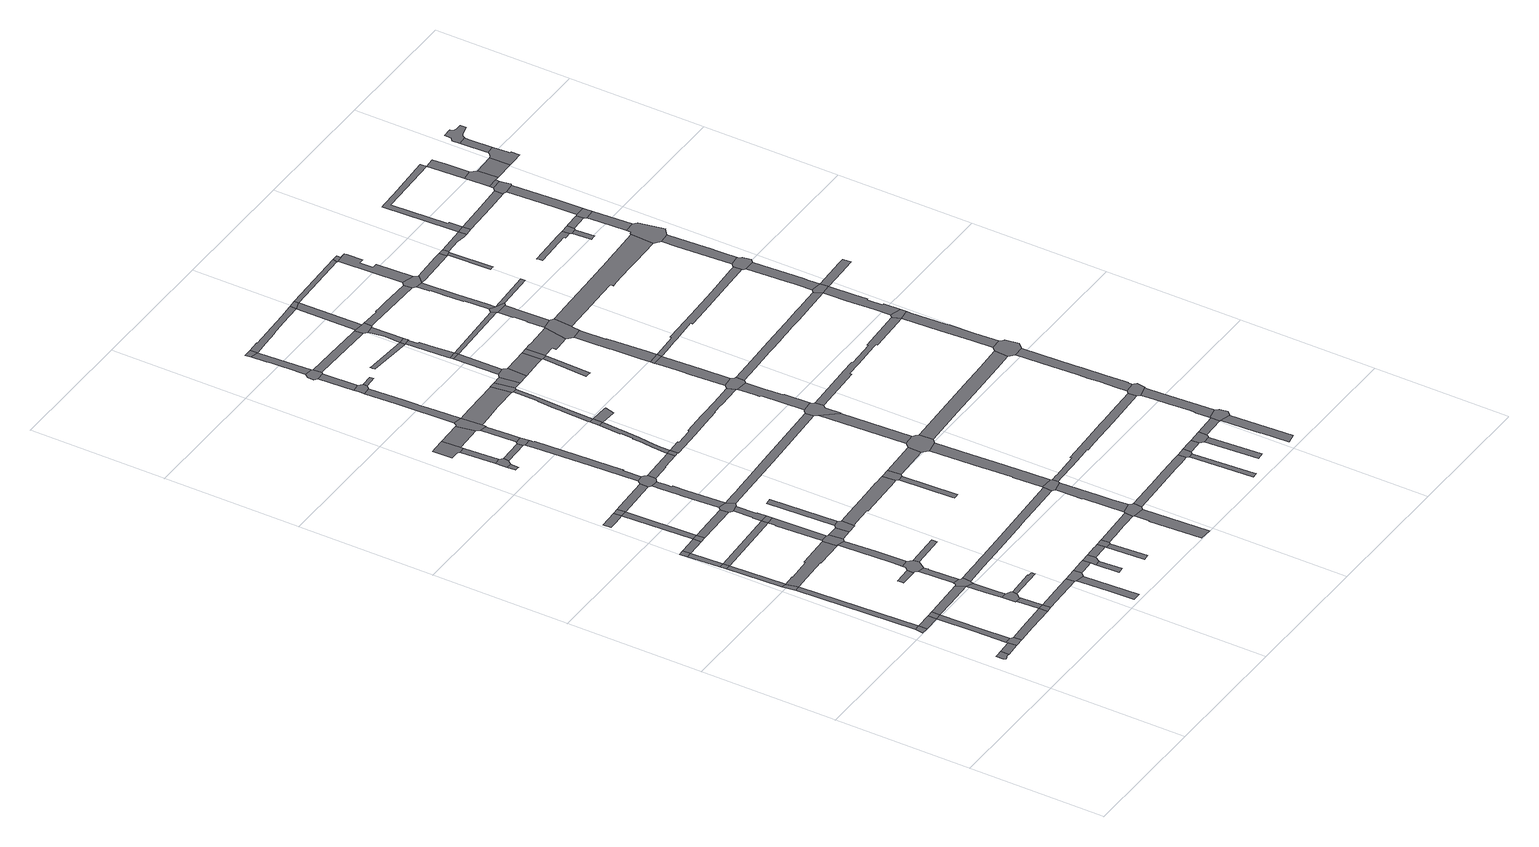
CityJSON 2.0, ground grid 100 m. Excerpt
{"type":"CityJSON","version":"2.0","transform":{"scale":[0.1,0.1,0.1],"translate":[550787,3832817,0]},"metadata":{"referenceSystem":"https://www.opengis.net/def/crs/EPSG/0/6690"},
"CityObjects":{
"road1":{"type":"Road","geometry":[{"type":"MultiSurface","lod":"1","boundaries":[[[0,1,2,3,4,5,6,7,8]]]}]},
"road2":{"type":"Road","attributes":{"RoadStructureAttribute.sectionType":"1"},"geometry":[{"type":"MultiSurface","lod":"1","boundaries":[[[9,10,0,8,11]]]}]},
"road3":{"type":"Road","geometry":[{"type":"MultiSurface","lod":"1","boundaries":[[[12,13,14,15,16]]]}]},
"road4":{"type":"Road","geometry":[{"type":"MultiSurface","lod":"1","boundaries":[[[17,18,9,11,19,20]]]}]},
"road5":{"type":"Road","attributes":{"RoadStructureAttribute.sectionType":"1"},"geometry":[{"type":"MultiSurface","lod":"1","boundaries":[[[21,12,16,22]]]}]},
"road6":{"type":"Road","attributes":{"RoadStructureAttribute.sectionType":"1"},"geometry":[{"type":"MultiSurface","lod":"1","boundaries":[[[23,24,22,25,18,17]]]}]},
"road7":{"type":"Road","attributes":{"RoadStructureAttribute.sectionType":"1"},"geometry":[{"type":"MultiSurface","lod":"1","boundaries":[[[26,27,28,13,12]]]}]},
"road8":{"type":"Road","geometry":[{"type":"MultiSurface","lod":"1","boundaries":[[[29,21,22,24]]]}]},
"road9":{"type":"Road","attributes":{"RoadStructureAttribute.sectionType":"1"},"geometry":[{"type":"MultiSurface","lod":"1","boundaries":[[[30,31,20,19,32,33]]]}]},
"road10":{"type":"Road","geometry":[{"type":"MultiSurface","lod":"1","boundaries":[[[34,28,27,35]]]}]},
"road11":{"type":"Road","attributes":{"RoadStructureAttribute.sectionType":"1"},"geometry":[{"type":"MultiSurface","lod":"1","boundaries":[[[36,37,38,34,35]]]}]},
"road12":{"type":"Road","geometry":[{"type":"MultiSurface","lod":"1","boundaries":[[[39,40,38,37,41]]]}]},
"road13":{"type":"Road","attributes":{"RoadStructureAttribute.sectionType":"1"},"geometry":[{"type":"MultiSurface","lod":"1","boundaries":[[[42,43,29,24,44,45,46]]]}]},
"road14":{"type":"Road","attributes":{"RoadStructureAttribute.sectionType":"1"},"geometry":[{"type":"MultiSurface","lod":"1","boundaries":[[[47,48,40,39]]]}]},
"road15":{"type":"Road","geometry":[{"type":"MultiSurface","lod":"1","boundaries":[[[49,50,48,47]]]}]},
"road16":{"type":"Road","geometry":[{"type":"MultiSurface","lod":"1","boundaries":[[[51,30,33,52]]]}]},
"road17":{"type":"Road","attributes":{"RoadStructureAttribute.sectionType":"1"},"geometry":[{"type":"MultiSurface","lod":"1","boundaries":[[[53,30,51,54]]]}]},
"road18":{"type":"Road","geometry":[{"type":"MultiSurface","lod":"1","boundaries":[[[55,56,57,58,53,54,59,60,61,62,63]]]}]},
"road19":{"type":"Road","attributes":{"RoadStructureAttribute.sectionType":"1"},"geometry":[{"type":"MultiSurface","lod":"1","boundaries":[[[64,65,66,67,68,35,27,69,70,71,72]]]}]},
"road20":{"type":"Road","attributes":{"RoadStructureAttribute.sectionType":"1"},"geometry":[{"type":"MultiSurface","lod":"1","boundaries":[[[73,74,75,49,47,76]]]}]},
"road21":{"type":"Road","attributes":{"RoadStructureAttribute.sectionType":"1"},"geometry":[{"type":"MultiSurface","lod":"1","boundaries":[[[46,77,57,56,78,79]]]}]},
"road22":{"type":"Road","geometry":[{"type":"MultiSurface","lod":"1","boundaries":[[[80,81,82,83,84]]]}]},
"road23":{"type":"Road","geometry":[{"type":"MultiSurface","lod":"1","boundaries":[[[85,86,87,88,89,90,42,46,79,91,92,93,94,95,96,97,98,99,100,101,102]]]}]},
"road24":{"type":"Road","attributes":{"RoadStructureAttribute.sectionType":"1"},"geometry":[{"type":"MultiSurface","lod":"1","boundaries":[[[103,104,85,102,105,106,107]]]}]},
"road25":{"type":"Road","geometry":[{"type":"MultiSurface","lod":"1","boundaries":[[[108,73,76,109]]]}]},
"road26":{"type":"Road","attributes":{"RoadStructureAttribute.sectionType":"1"},"geometry":[{"type":"MultiSurface","lod":"1","boundaries":[[[110,111,51,52,112,113]]]}]},
"road27":{"type":"Road","attributes":{"RoadStructureAttribute.sectionType":"1"},"geometry":[{"type":"MultiSurface","lod":"1","boundaries":[[[114,39,41,115]]]}]},
"road28":{"type":"Road","attributes":{"RoadStructureAttribute.sectionType":"1"},"geometry":[{"type":"MultiSurface","lod":"1","boundaries":[[[116,117,118,119,120]]]}]},
"road29":{"type":"Road","geometry":[{"type":"MultiSurface","lod":"1","boundaries":[[[121,122,123,124,125,80,84,126,103,107,127,128]]]}]},
"road30":{"type":"Road","attributes":{"RoadStructureAttribute.sectionType":"1"},"geometry":[{"type":"MultiSurface","lod":"1","boundaries":[[[129,130,131,132,133,134,135,63,62]]]}]},
"road31":{"type":"Road","attributes":{"RoadStructureAttribute.sectionType":"1"},"geometry":[{"type":"MultiSurface","lod":"1","boundaries":[[[136,120,73,108]]]}]},
"road32":{"type":"Road","attributes":{"RoadStructureAttribute.sectionType":"1"},"geometry":[{"type":"MultiSurface","lod":"1","boundaries":[[[137,138,139,122,121,140,141]]]}]},
"road33":{"type":"Road","attributes":{"RoadStructureAttribute.sectionType":"1"},"geometry":[{"type":"MultiSurface","lod":"1","boundaries":[[[142,143,144,145,146,147,148]]]}]},
"road34":{"type":"Road","geometry":[{"type":"MultiSurface","lod":"1","boundaries":[[[149,116,120,136]]]}]},
"road35":{"type":"Road","attributes":{"RoadStructureAttribute.sectionType":"1"},"geometry":[{"type":"MultiSurface","lod":"1","boundaries":[[[150,151,108,109,152,153]]]}]},
"road36":{"type":"Road","geometry":[{"type":"MultiSurface","lod":"1","boundaries":[[[154,155,156,157,158,64,72,137,141,159,160,161,162]]]}]},
"road37":{"type":"Road","geometry":[{"type":"MultiSurface","lod":"1","boundaries":[[[163,110,113,142,148,164,165,166]]]}]},
"road38":{"type":"Road","attributes":{"RoadStructureAttribute.sectionType":"1"},"geometry":[{"type":"MultiSurface","lod":"1","boundaries":[[[167,168,169,170,171,128,127]]]}]},
"road39":{"type":"Road","attributes":{"RoadStructureAttribute.sectionType":"1"},"geometry":[{"type":"MultiSurface","lod":"1","boundaries":[[[172,173,115,174,175,157,156]]]}]},
"road40":{"type":"Road","attributes":{"RoadStructureAttribute.sectionType":"1"},"geometry":[{"type":"MultiSurface","lod":"1","boundaries":[[[176,162,161,177]]]}]},
"road41":{"type":"Road","geometry":[{"type":"MultiSurface","lod":"1","boundaries":[[[178,114,115,173]]]}]},
"road42":{"type":"Road","attributes":{"RoadStructureAttribute.sectionType":"1"},"geometry":[{"type":"MultiSurface","lod":"1","boundaries":[[[179,180,149,136,181,182,183]]]}]},
"road43":{"type":"Road","attributes":{"RoadStructureAttribute.sectionType":"1"},"geometry":[{"type":"MultiSurface","lod":"1","boundaries":[[[184,185,186,163,166,187,188]]]}]},
"road44":{"type":"Road","attributes":{"RoadStructureAttribute.sectionType":"1"},"geometry":[{"type":"MultiSurface","lod":"1","boundaries":[[[189,190,191,192,193,194,195,114,178]]]}]},
"road45":{"type":"Road","geometry":[{"type":"MultiSurface","lod":"1","boundaries":[[[196,197,198,199,176,177,200,201,202]]]}]},
"road46":{"type":"Road","geometry":[{"type":"MultiSurface","lod":"1","boundaries":[[[203,204,205,206,207]]]}]},
"road47":{"type":"Road","geometry":[{"type":"MultiSurface","lod":"1","boundaries":[[[208,150,153,209,192,191,210,211,212]]]}]},
"road48":{"type":"Road","geometry":[{"type":"MultiSurface","lod":"1","boundaries":[[[213,184,188,207,206,214]]]}]},
"road49":{"type":"Road","attributes":{"RoadStructureAttribute.sectionType":"1"},"geometry":[{"type":"MultiSurface","lod":"1","boundaries":[[[215,216,217,218,198,197]]]}]},
"road50":{"type":"Road","attributes":{"RoadStructureAttribute.sectionType":"1"},"geometry":[{"type":"MultiSurface","lod":"1","boundaries":[[[219,220,221,222,223,224,208,212,225,226,227,228,229]]]}]},
"road51":{"type":"Road","geometry":[{"type":"MultiSurface","lod":"1","boundaries":[[[230,231,232,233,234,235]]]}]},
"road52":{"type":"Road","attributes":{"RoadStructureAttribute.sectionType":"1"},"geometry":[{"type":"MultiSurface","lod":"1","boundaries":[[[236,237,238,230,235,239,240,241]]]}]},
"road53":{"type":"Road","attributes":{"RoadStructureAttribute.sectionType":"1"},"geometry":[{"type":"MultiSurface","lod":"1","boundaries":[[[242,243,244,213,214,245,246]]]}]},
"road54":{"type":"Road","attributes":{"RoadStructureAttribute.sectionType":"1"},"geometry":[{"type":"MultiSurface","lod":"1","boundaries":[[[247,248,237,236]]]}]},
"road55":{"type":"Road","geometry":[{"type":"MultiSurface","lod":"1","boundaries":[[[249,250,251,252,253,179,183,219,229,254,255,256,257]]]}]},
"road56":{"type":"Road","geometry":[{"type":"MultiSurface","lod":"1","boundaries":[[[258,259,260,261,262,263,248,247,264]]]}]},
"road57":{"type":"Road","attributes":{"RoadStructureAttribute.sectionType":"1"},"geometry":[{"type":"MultiSurface","lod":"1","boundaries":[[[265,266,267,268,269,270,271,272,273,274,275,95,94,276,277,278,279,280,281,282,283,284]]]}]},
"road58":{"type":"Road","attributes":{"RoadStructureAttribute.sectionType":"1"},"geometry":[{"type":"MultiSurface","lod":"1","boundaries":[[[285,286,287,288,289]]]}]},
"road59":{"type":"Road","geometry":[{"type":"MultiSurface","lod":"1","boundaries":[[[290,242,246,289,288,291]]]}]},
"road60":{"type":"Road","attributes":{"RoadStructureAttribute.sectionType":"1"},"geometry":[{"type":"MultiSurface","lod":"1","boundaries":[[[292,241,240,293]]]}]},
"road61":{"type":"Road","attributes":{"RoadStructureAttribute.sectionType":"1"},"geometry":[{"type":"MultiSurface","lod":"1","boundaries":[[[294,295,296,297,298,299,300,301,302,303,304,305,253,252]]]}]},
"road62":{"type":"Road","attributes":{"RoadStructureAttribute.sectionType":"1"},"geometry":[{"type":"MultiSurface","lod":"1","boundaries":[[[306,307,308,309,310,202,201,311,312,313,314,315,316,317]]]}]},
"road63":{"type":"Road","attributes":{"RoadStructureAttribute.sectionType":"1"},"geometry":[{"type":"MultiSurface","lod":"1","boundaries":[[[318,258,264,319]]]}]},
"road64":{"type":"Road","attributes":{"RoadStructureAttribute.sectionType":"1"},"geometry":[{"type":"MultiSurface","lod":"1","boundaries":[[[320,257,256,321,322,323,324]]]}]},
"road65":{"type":"Road","geometry":[{"type":"MultiSurface","lod":"1","boundaries":[[[325,326,292,293,302,301]]]}]},
"road66":{"type":"Road","attributes":{"RoadStructureAttribute.sectionType":"1"},"geometry":[{"type":"MultiSurface","lod":"1","boundaries":[[[327,328,326,325,329,330]]]}]},
"road67":{"type":"Road","attributes":{"RoadStructureAttribute.sectionType":"1"},"geometry":[{"type":"MultiSurface","lod":"1","boundaries":[[[331,332,333,334,335,290,291,336,337,338]]]}]},
"road68":{"type":"Road","geometry":[{"type":"MultiSurface","lod":"1","boundaries":[[[339,340,341,342,343,344,318,319,327,330,345,346,347]]]}]},
"road69":{"type":"Road","geometry":[{"type":"MultiSurface","lod":"1","boundaries":[[[348,320,324,349,350]]]}]},
"road70":{"type":"Road","attributes":{"RoadStructureAttribute.sectionType":"1"},"geometry":[{"type":"MultiSurface","lod":"1","boundaries":[[[351,352,353,354,355,356,357]]]}]},
"road71":{"type":"Road","attributes":{"RoadStructureAttribute.sectionType":"1"},"geometry":[{"type":"MultiSurface","lod":"1","boundaries":[[[358,359,360,361,362,363]]]}]},
"road72":{"type":"Road","attributes":{"RoadStructureAttribute.sectionType":"1"},"geometry":[{"type":"MultiSurface","lod":"1","boundaries":[[[364,365,366,367,368,369,370,371,372,339,347]]]}]},
"road73":{"type":"Road","attributes":{"RoadStructureAttribute.sectionType":"1"},"geometry":[{"type":"MultiSurface","lod":"1","boundaries":[[[373,374,375,376,377,378,212,211,379,380]]]}]},
"road74":{"type":"Road","attributes":{"RoadStructureAttribute.sectionType":"1"},"geometry":[{"type":"MultiSurface","lod":"1","boundaries":[[[381,382,383,384,385,386,387,388,389,348,350,390,391,392,393,394,395,396,397]]]}]},
"road75":{"type":"Road","geometry":[{"type":"MultiSurface","lod":"1","boundaries":[[[398,306,317,399,357,356,400,401]]]}]},
"road76":{"type":"Road","geometry":[{"type":"MultiSurface","lod":"1","boundaries":[[[402,403,404,405,331,338,406,358,363,407,408,409]]]}]},
"road77":{"type":"Road","geometry":[{"type":"MultiSurface","lod":"1","boundaries":[[[410,411,412,413,371,370,414,415]]]}]},
"road78":{"type":"Road","attributes":{"RoadStructureAttribute.sectionType":"1"},"geometry":[{"type":"MultiSurface","lod":"1","boundaries":[[[416,417,418,419,347,346,420,421,422,423,424]]]}]},
"road79":{"type":"Road","geometry":[{"type":"MultiSurface","lod":"1","boundaries":[[[425,381,397,426]]]}]},
"road80":{"type":"Road","attributes":{"RoadStructureAttribute.sectionType":"1"},"geometry":[{"type":"MultiSurface","lod":"1","boundaries":[[[427,428,411,410]]]}]},
"road81":{"type":"Road","attributes":{"RoadStructureAttribute.sectionType":"1"},"geometry":[{"type":"MultiSurface","lod":"1","boundaries":[[[429,430,431,432,433,434,435,436,437,438,405,404]]]}]},
"road82":{"type":"Road","geometry":[{"type":"MultiSurface","lod":"1","boundaries":[[[439,440,441,428,427,442,443,444]]]}]},
"road83":{"type":"Road","geometry":[{"type":"MultiSurface","lod":"1","boundaries":[[[445,446,415,414]]]}]},
"road84":{"type":"Road","geometry":[{"type":"MultiSurface","lod":"1","boundaries":[[[447,265,284,448,449,434,433,450,451,452,453,454,455,456,457,458,459,460]]]}]},
"road85":{"type":"Road","geometry":[{"type":"MultiSurface","lod":"1","boundaries":[[[461,462,463,464,465,466,426,397]]]}]},
"road86":{"type":"Road","attributes":{"RoadStructureAttribute.sectionType":"1"},"geometry":[{"type":"MultiSurface","lod":"1","boundaries":[[[467,398,401,468]]]}]},
"road87":{"type":"Road","attributes":{"RoadStructureAttribute.sectionType":"1"},"geometry":[{"type":"MultiSurface","lod":"1","boundaries":[[[469,470,471,472,473,474,475,476,477,478,479,480,481,482,483,484,485,425,426]]]}]},
"road88":{"type":"Road","attributes":{"RoadStructureAttribute.sectionType":"1"},"geometry":[{"type":"MultiSurface","lod":"1","boundaries":[[[486,487,488,489,490,491,439,444,492,493]]]}]},
"road89":{"type":"Road","geometry":[{"type":"MultiSurface","lod":"1","boundaries":[[[494,486,493,495]]]}]},
"road90":{"type":"Road","attributes":{"RoadStructureAttribute.sectionType":"1"},"geometry":[{"type":"MultiSurface","lod":"1","boundaries":[[[496,497,498,499,500,501,502,503,504,447,460]]]}]},
"road91":{"type":"Road","attributes":{"RoadStructureAttribute.sectionType":"1"},"geometry":[{"type":"MultiSurface","lod":"1","boundaries":[[[505,506,507,508,509,510,511,512,513,514,350,349,515,516,517,518,519,520,521,522,523,524]]]}]},
"road92":{"type":"Road","geometry":[{"type":"MultiSurface","lod":"1","boundaries":[[[525,526,527,416,424,528,529,478,477,530,531,532]]]}]},
"road93":{"type":"Road","attributes":{"RoadStructureAttribute.sectionType":"1"},"geometry":[{"type":"MultiSurface","lod":"1","boundaries":[[[533,525,532,534,535]]]}]},
"road94":{"type":"Road","attributes":{"RoadStructureAttribute.sectionType":"1"},"geometry":[{"type":"MultiSurface","lod":"1","boundaries":[[[536,537,538,539,540,541,409,408,542,543,544,545,546]]]}]},
"road95":{"type":"Road","geometry":[{"type":"MultiSurface","lod":"1","boundaries":[[[547,548,549,550,551,552,467,468,553,554,500,499,555,556,557,558]]]}]},
"road96":{"type":"Road","attributes":{"RoadStructureAttribute.sectionType":"1"},"geometry":[{"type":"MultiSurface","lod":"1","boundaries":[[[559,560,443,442,561,562,563,564,565]]]}]},
"road97":{"type":"Road","geometry":[{"type":"MultiSurface","lod":"1","boundaries":[[[566,567,568,569,533,535,570,571,572]]]}]},
"road98":{"type":"Road","attributes":{"RoadStructureAttribute.sectionType":"1"},"geometry":[{"type":"MultiSurface","lod":"1","boundaries":[[[573,574,575,576,577,578]]]}]},
"road99":{"type":"Road","attributes":{"RoadStructureAttribute.sectionType":"1"},"geometry":[{"type":"MultiSurface","lod":"1","boundaries":[[[579,550,549,580]]]}]},
"road100":{"type":"Road","attributes":{"RoadStructureAttribute.sectionType":"1"},"geometry":[{"type":"MultiSurface","lod":"1","boundaries":[[[581,582,583,568,567]]]}]},
"road101":{"type":"Road","attributes":{"RoadStructureAttribute.sectionType":"1"},"geometry":[{"type":"MultiSurface","lod":"1","boundaries":[[[584,585,586,587,588,589,590,495,493,591,592,593,594,595,596]]]}]},
"road102":{"type":"Road","geometry":[{"type":"MultiSurface","lod":"1","boundaries":[[[597,598,583,582]]]}]},
"road103":{"type":"Road","geometry":[{"type":"MultiSurface","lod":"1","boundaries":[[[599,600,601,602,603,604,605,606,607,608,373,380,609,579,580,610,611,612,613,614,615]]]}]},
"road104":{"type":"Road","attributes":{"RoadStructureAttribute.sectionType":"1"},"geometry":[{"type":"MultiSurface","lod":"1","boundaries":[[[616,617,572,571,618,619,620]]]}]},
"road105":{"type":"Road","attributes":{"RoadStructureAttribute.sectionType":"1"},"geometry":[{"type":"MultiSurface","lod":"1","boundaries":[[[621,622,623,624,625,626,627,628,598,597]]]}]},
"road106":{"type":"Road","geometry":[{"type":"MultiSurface","lod":"1","boundaries":[[[629,630,578,577,626,625]]]}]},
"road107":{"type":"Road","attributes":{"RoadStructureAttribute.sectionType":"1"},"geometry":[{"type":"MultiSurface","lod":"1","boundaries":[[[631,632,633,634,635,636,637]]]}]},
"road108":{"type":"Road","attributes":{"RoadStructureAttribute.sectionType":"1"},"geometry":[{"type":"MultiSurface","lod":"1","boundaries":[[[638,639,640,641,642,643]]]}]},
"road109":{"type":"Road","attributes":{"RoadStructureAttribute.sectionType":"1"},"geometry":[{"type":"MultiSurface","lod":"1","boundaries":[[[644,645,646,647,648,604,603,649,650,651,652,653,654,655,656,657]]]}]},
"road110":{"type":"Road","attributes":{"RoadStructureAttribute.sectionType":"1"},"geometry":[{"type":"MultiSurface","lod":"1","boundaries":[[[658,659,660,661,578,630]]]}]},
"road111":{"type":"Road","geometry":[{"type":"MultiSurface","lod":"1","boundaries":[[[565,564,662,663,659,658,664,665,666,667,668]]]}]},
"road112":{"type":"Road","geometry":[{"type":"MultiSurface","lod":"1","boundaries":[[[669,616,620,670,637,636,671]]]}]},
"road113":{"type":"Road","geometry":[{"type":"MultiSurface","lod":"1","boundaries":[[[672,536,546,673,640,639,674]]]}]},
"road114":{"type":"Road","geometry":[{"type":"MultiSurface","lod":"1","boundaries":[[[675,676,677,678,679,505,524,644,657,680,681,682,683]]]}]},
"road115":{"type":"Road","attributes":{"RoadStructureAttribute.sectionType":"1"},"geometry":[{"type":"MultiSurface","lod":"1","boundaries":[[[684,685,686,687,688,689,690,691,692,693,458,457,694,695,696,697,698,699,700,701,702,703]]]}]},
"road116":{"type":"Road","attributes":{"RoadStructureAttribute.sectionType":"1"},"geometry":[{"type":"MultiSurface","lod":"1","boundaries":[[[704,705,596,668,667]]]}]},
"road117":{"type":"Road","attributes":{"RoadStructureAttribute.sectionType":"1"},"geometry":[{"type":"MultiSurface","lod":"1","boundaries":[[[706,707,708,709,710,678,677,711,712,713,714,715]]]}]},
"road118":{"type":"Road","attributes":{"RoadStructureAttribute.sectionType":"1"},"geometry":[{"type":"MultiSurface","lod":"1","boundaries":[[[716,717,672,674,718,719]]]}]},
"road119":{"type":"Road","geometry":[{"type":"MultiSurface","lod":"1","boundaries":[[[720,584,596,705]]]}]},
"road120":{"type":"Road","attributes":{"RoadStructureAttribute.sectionType":"1"},"geometry":[{"type":"MultiSurface","lod":"1","boundaries":[[[721,597,582,722,723]]]}]},
"road121":{"type":"Road","attributes":{"RoadStructureAttribute.sectionType":"1"},"geometry":[{"type":"MultiSurface","lod":"1","boundaries":[[[724,725,726,727,728]]]}]},
"road122":{"type":"Road","attributes":{"RoadStructureAttribute.sectionType":"1"},"geometry":[{"type":"MultiSurface","lod":"1","boundaries":[[[729,730,731,732,733,669,671,734,735,736,737,738,739]]]}]},
"road123":{"type":"Road","geometry":[{"type":"MultiSurface","lod":"1","boundaries":[[[740,741,706,715,742]]]}]},
"road124":{"type":"Road","geometry":[{"type":"MultiSurface","lod":"1","boundaries":[[[743,716,719,744,728,727,745,746]]]}]},
"road125":{"type":"Road","attributes":{"RoadStructureAttribute.sectionType":"1"},"geometry":[{"type":"MultiSurface","lod":"1","boundaries":[[[747,748,749,750,751,752,753,754,755,756,757,758,759,760,741,740]]]}]},
"road126":{"type":"Road","attributes":{"RoadStructureAttribute.sectionType":"1"},"geometry":[{"type":"MultiSurface","lod":"1","boundaries":[[[761,762,763,764,558,557,765,766,767,768]]]}]},
"road127":{"type":"Road","attributes":{"RoadStructureAttribute.sectionType":"1"},"geometry":[{"type":"MultiSurface","lod":"1","boundaries":[[[769,770,771,772,773,665,664,774,775,776,777]]]}]},
"road128":{"type":"Road","geometry":[{"type":"MultiSurface","lod":"1","boundaries":[[[778,779,780,781,729,739,755,754,782,783,784,785]]]}]},
"road129":{"type":"Road","attributes":{"RoadStructureAttribute.sectionType":"1"},"geometry":[{"type":"MultiSurface","lod":"1","boundaries":[[[786,787,743,746,788]]]}]},
"road130":{"type":"Road","attributes":{"RoadStructureAttribute.sectionType":"1"},"geometry":[{"type":"MultiSurface","lod":"1","boundaries":[[[789,790,791,792,793,781,780,794,795]]]}]},
"road131":{"type":"Road","attributes":{"RoadStructureAttribute.sectionType":"1"},"geometry":[{"type":"MultiSurface","lod":"1","boundaries":[[[796,797,798,799,800,801,802]]]}]},
"road132":{"type":"Road","attributes":{"RoadStructureAttribute.sectionType":"1"},"geometry":[{"type":"MultiSurface","lod":"1","boundaries":[[[803,720,705,804]]]}]},
"road133":{"type":"Road","geometry":[{"type":"MultiSurface","lod":"1","boundaries":[[[805,721,723,789,795,806,807]]]}]},
"road134":{"type":"Road","attributes":{"RoadStructureAttribute.sectionType":"1"},"geometry":[{"type":"MultiSurface","lod":"1","boundaries":[[[808,809,810,811,812,813,814,815,816,615,614,817,818,819,820,821,822,823]]]}]},
"road135":{"type":"Road","geometry":[{"type":"MultiSurface","lod":"1","boundaries":[[[824,825,826,827,786,788,828,796,802,829,830,831,832]]]}]},
"road136":{"type":"Road","attributes":{"RoadStructureAttribute.sectionType":"1"},"geometry":[{"type":"MultiSurface","lod":"1","boundaries":[[[833,834,835,836,837,838,839,805,807,840,841,842]]]}]},
"road137":{"type":"Road","attributes":{"RoadStructureAttribute.sectionType":"1"},"geometry":[{"type":"MultiSurface","lod":"1","boundaries":[[[843,844,845,846,847,848,849,850,851,827,826]]]}]},
"road138":{"type":"Road","geometry":[{"type":"MultiSurface","lod":"1","boundaries":[[[852,777,776,833,842,853,854]]]}]},
"road139":{"type":"Road","attributes":{"RoadStructureAttribute.sectionType":"1"},"geometry":[{"type":"MultiSurface","lod":"1","boundaries":[[[855,856,857,858,859,860,861,862,683,682,863,864,865,866,867,868,869,870,871,872,873,874]]]}]},
"road140":{"type":"Road","geometry":[{"type":"MultiSurface","lod":"1","boundaries":[[[875,876,877,878,684,703,879,845,844,880,881]]]}]},
"road141":{"type":"Road","geometry":[{"type":"MultiSurface","lod":"1","boundaries":[[[882,883,807,806]]]}]},
"road142":{"type":"Road","attributes":{"RoadStructureAttribute.sectionType":"1"},"geometry":[{"type":"MultiSurface","lod":"1","boundaries":[[[884,885,886,887,888,889,890,891,892,893,852,854]]]}]},
"road143":{"type":"Road","geometry":[{"type":"MultiSurface","lod":"1","boundaries":[[[894,895,896,897,803,804,898,892,891]]]}]},
"road144":{"type":"Road","attributes":{"RoadStructureAttribute.sectionType":"1"},"geometry":[{"type":"MultiSurface","lod":"1","boundaries":[[[899,900,901,902,903,904,905,906,907,908,909,910,911,877,876]]]}]},
"road145":{"type":"Road","attributes":{"RoadStructureAttribute.sectionType":"1"},"geometry":[{"type":"MultiSurface","lod":"1","boundaries":[[[912,913,914,915,916,917,918,919,740,742,920,921,922,923,924,925,926,927,928,929]]]}]},
"road146":{"type":"Road","attributes":{"RoadStructureAttribute.sectionType":"1"},"geometry":[{"type":"MultiSurface","lod":"1","boundaries":[[[930,931,932,853,842,933,934,935]]]}]},
"road147":{"type":"Road","geometry":[{"type":"MultiSurface","lod":"1","boundaries":[[[936,937,938,939,761,768,940,941,906,905,942,943,944]]]}]},
"road148":{"type":"Road","attributes":{"RoadStructureAttribute.sectionType":"1"},"geometry":[{"type":"MultiSurface","lod":"1","boundaries":[[[945,946,947,948,949]]]}]},
"road149":{"type":"Road","attributes":{"RoadStructureAttribute.sectionType":"1"},"geometry":[{"type":"MultiSurface","lod":"1","boundaries":[[[950,951,952,953,954,955,956,957,958,959,785,784,960,961,962,963,964,965,966,967,968,969,970,971,972,973,974]]]}]},
"road150":{"type":"Road","geometry":[{"type":"MultiSurface","lod":"1","boundaries":[[[975,976,931,930,935,977,949,948,978,979]]]}]},
"road151":{"type":"Road","attributes":{"RoadStructureAttribute.sectionType":"1"},"geometry":[{"type":"MultiSurface","lod":"1","boundaries":[[[980,981,982,983,984,985,823,986,987,988,989,990,991,992,938,937]]]}]},
"road152":{"type":"Road","geometry":[{"type":"MultiSurface","lod":"1","boundaries":[[[993,994,995,808,823,985,996]]]}]},
"road153":{"type":"Road","attributes":{"RoadStructureAttribute.sectionType":"1"},"geometry":[{"type":"MultiSurface","lod":"1","boundaries":[[[997,976,975,979,998,999,1000,1001,1002]]]}]},
"road154":{"type":"Road","attributes":{"RoadStructureAttribute.sectionType":"1"},"geometry":[{"type":"MultiSurface","lod":"1","boundaries":[[[1003,1004,1005,1006,1007,1008,874,1009,1010,1011,993,996]]]}]},
"road155":{"type":"Road","geometry":[{"type":"MultiSurface","lod":"1","boundaries":[[[1012,1013,855,874,1008,1014]]]}]},
"road156":{"type":"Road","attributes":{"RoadStructureAttribute.sectionType":"1"},"geometry":[{"type":"MultiSurface","lod":"1","boundaries":[[[1015,1016,1017,1018,1019,1020,1021,1022,1023,1024]]]}]},
"road157":{"type":"Road","geometry":[{"type":"MultiSurface","lod":"1","boundaries":[[[1025,997,1002,1026]]]}]},
"road158":{"type":"Road","attributes":{"RoadStructureAttribute.sectionType":"1"},"geometry":[{"type":"MultiSurface","lod":"1","boundaries":[[[1027,1028,1029,1030,1031,1032,1033,1034,1035,1036,1012,1014]]]}]},
"road159":{"type":"Road","geometry":[{"type":"MultiSurface","lod":"1","boundaries":[[[1037,1038,1039,1040,1041,912,929,1042,1032,1031,1043,1044,1045]]]}]},
"road160":{"type":"Road","geometry":[{"type":"MultiSurface","lod":"1","boundaries":[[[1046,1047,1048,1049,1050]]]}]},
"road161":{"type":"Road","attributes":{"RoadStructureAttribute.sectionType":"1"},"geometry":[{"type":"MultiSurface","lod":"1","boundaries":[[[1051,1052,1053,1014,1008,1054,1055,1056]]]}]},
"road162":{"type":"Road","geometry":[{"type":"MultiSurface","lod":"1","boundaries":[[[1057,1015,1024,1050,1049,1058]]]}]},
"road163":{"type":"Road","attributes":{"RoadStructureAttribute.sectionType":"1"},"geometry":[{"type":"MultiSurface","lod":"1","boundaries":[[[1059,1060,1061,1062,1063,1064,1065,1066,1040,1039]]]}]},
"road164":{"type":"Road","attributes":{"RoadStructureAttribute.sectionType":"1"},"geometry":[{"type":"MultiSurface","lod":"1","boundaries":[[[1067,1068,1025,1026,1069,1070,1071]]]}]},
"road165":{"type":"Road","attributes":{"RoadStructureAttribute.sectionType":"1"},"geometry":[{"type":"MultiSurface","lod":"1","boundaries":[[[1072,1073,1057,1058,1074]]]}]},
"road166":{"type":"Road","geometry":[{"type":"MultiSurface","lod":"1","boundaries":[[[1075,1076,1077,1078,1079,950,974,1064,1063,1080,1081,1082,1083]]]}]},
"road167":{"type":"Road","attributes":{"RoadStructureAttribute.sectionType":"1"},"geometry":[{"type":"MultiSurface","lod":"1","boundaries":[[[1084,1085,1086,1087,1088,1089,997,1025,1090,1091,1092,1093,1094]]]}]},
"road168":{"type":"Road","attributes":{"RoadStructureAttribute.sectionType":"1"},"geometry":[{"type":"MultiSurface","lod":"1","boundaries":[[[1095,1096,1097,1076,1075]]]}]},
"road169":{"type":"Road","geometry":[{"type":"MultiSurface","lod":"1","boundaries":[[[1098,1099,1072,1074,1096,1095]]]}]},
"road170":{"type":"Road","attributes":{"RoadStructureAttribute.sectionType":"1"},"geometry":[{"type":"MultiSurface","lod":"1","boundaries":[[[1100,1101,1102,1103,1104,1105,1099,1098]]]}]},
"road171":{"type":"Road","geometry":[{"type":"MultiSurface","lod":"1","boundaries":[[[1106,1107,1108,1109,1110,1111,1112,1067,1071,1113,1114,1102,1101]]]}]},
"road172":{"type":"Road","attributes":{"RoadStructureAttribute.sectionType":"1"},"geometry":[{"type":"MultiSurface","lod":"1","boundaries":[[[1115,1116,1111,1110]]]}]},
"road173":{"type":"Road","geometry":[{"type":"MultiSurface","lod":"1","boundaries":[[[1117,1118,1119,1120,1116,1115,1121,1122]]]}]},
"road174":{"type":"Road","attributes":{"RoadStructureAttribute.sectionType":"1"},"geometry":[{"type":"MultiSurface","lod":"1","boundaries":[[[1123,1124,1094,1125,1118,1117]]]}]},
"road175":{"type":"Road","attributes":{"RoadStructureAttribute.sectionType":"1"},"geometry":[{"type":"MultiSurface","lod":"1","boundaries":[[[1126,1122,1121,1127]]]}]},
"road176":{"type":"Road","geometry":[{"type":"MultiSurface","lod":"1","boundaries":[[[1128,1129,1130,1131,1132,1133,1134,1126,1127,1135,1136,1137]]]}]},
"road177":{"type":"Road","attributes":{"RoadStructureAttribute.sectionType":"1"},"geometry":[{"type":"MultiSurface","lod":"1","boundaries":[[[1138,1139,1140,1141,1142,1131,1130]]]}]},
"road178":{"type":"Road","geometry":[{"type":"MultiSurface","lod":"1","boundaries":[[[1143,1144,1145,1146,1147,1148,1149,1140,1139,1150,1151,1152,1153,1154,1155]]]}]}
},
"vertices":[
[174,477,0],[126,475,0],[113,474,0],[116,424,0],[119,416,0],[124,406,0],[160,418,0],[160,421,0],[177,417,0],
[279,483,0],[277,483,0],[283,423,0],
[139,1066,0],[96,1064,0],[87,1004,0],[130,1004,0],[141,1004,0],
[327,499,0],[279,498,0],[350,426,0],[347,486,0],
[262,1071,0],[264,1009,0],
[319,732,0],[312,1011,0],[272,731,0],
[100,1936,0],[100,1939,0],[58,1932,0],
[309,1073,0],
[695,503,0],[473,493,0],[500,434,0],[698,444,0],
[46,2028,0],[82,2023,0],
[82,2027,0],[63,2431,0],[26,2430,0],
[64,2478,0],[24,2476,0],[64,2431,0],
[626,1088,0],[328,1074,0],[315,1011,0],[447,1017,0],[659,1028,0],
[52,2713,0],[12,2711,0],
[49,2772,0],[9,2768,0],
[740,506,0],[743,446,0],
[688,669,0],[734,664,0],
[752,750,0],[719,770,0],[674,767,0],[680,669,0],[726,673,0],[754,705,0],[756,707,0],[757,708,0],[762,743,0],
[595,2056,0],[348,2045,0],[348,2033,0],[170,2023,0],[169,2027,0],[205,1944,0],[395,1953,0],[396,1947,0],[604,1956,0],
[191,2779,0],[178,2778,0],[56,2772,0],[194,2719,0],
[667,889,0],[716,829,0],[707,1002,0],
[608,1435,0],[483,1430,0],[484,1407,0],[484,1385,0],[610,1389,0],
[648,1114,0],[648,1108,0],[645,1100,0],[642,1096,0],[639,1093,0],[635,1091,0],[709,1010,0],[711,1017,0],[715,1025,0],[720,1030,0],[723,1091,0],[716,1090,0],[710,1091,0],[708,1092,0],[706,1093,0],[702,1096,0],[700,1100,0],[700,1102,0],
[638,1367,0],[648,1121,0],[690,1328,0],[690,1329,0],[689,1360,0],
[239,2780,0],[241,2722,0],
[1058,522,0],[969,518,0],[812,450,0],[1061,462,0],
[583,2503,0],[585,2459,0],
[165,3356,0],[24,3349,0],[27,3289,0],[86,3292,0],[168,3296,0],
[691,1488,0],[633,1485,0],[634,1461,0],[632,1459,0],[626,1453,0],[621,1390,0],[725,1418,0],[722,1458,0],
[998,718,0],[999,718,0],[997,732,0],[997,738,0],[997,746,0],[967,745,0],[964,753,0],
[216,3298,0],
[613,1956,0],[615,1902,0],[630,1564,0],[683,1718,0],[669,1941,0],
[1074,452,0],[1079,360,0],[1086,210,0],[1094,37,0],[1155,35,0],[1144,237,0],[1136,444,0],
[213,3358,0],
[546,2793,0],[383,2786,0],[358,2727,0],[553,2734,0],
[672,2060,0],[670,2062,0],[662,2069,0],[606,2068,0],[597,2058,0],[673,1946,0],[677,1951,0],[686,1961,0],[675,2060,0],
[1158,527,0],[1145,453,0],[1148,455,0],[1161,468,0],
[911,1427,0],[970,1430,0],[970,1450,0],[969,1470,0],[909,1467,0],
[653,2274,0],[645,2461,0],[587,2411,0],[587,2399,0],
[764,2064,0],[769,1965,0],
[643,2505,0],
[521,3373,0],[252,3360,0],[393,3306,0],[443,3310,0],[521,3313,0],
[1278,533,0],[1189,529,0],[1179,528,0],[1179,469,0],[1281,474,0],
[640,2572,0],[636,2572,0],[630,2724,0],[582,2714,0],[587,2573,0],[580,2571,0],[583,2506,0],
[843,2067,0],[831,2086,0],[783,2083,0],[773,2073,0],[846,1969,0],[846,1979,0],[846,2068,0],
[1291,268,0],[1313,269,0],[1336,271,0],[1326,438,0],[1283,436,0],
[567,2813,0],[574,2715,0],[635,2724,0],[656,2743,0],[629,2802,0],
[1347,537,0],[1350,478,0],
[808,2579,0],[808,2581,0],[785,2578,0],[761,2575,0],
[543,3296,0],[545,3233,0],[551,3098,0],[552,3091,0],[552,3090,0],[555,3009,0],[614,3090,0],[610,3184,0],[602,3183,0],[600,3234,0],[597,3295,0],
[235,4191,0],[238,4130,0],[256,4130,0],[273,4130,0],[275,4186,0],[275,4190,0],
[281,4277,0],[231,4275,0],[234,4224,0],[286,4203,0],[300,4218,0],[304,4260,0],
[1476,543,0],[1439,541,0],[1438,541,0],[1440,482,0],[1479,484,0],
[264,4533,0],[219,4530,0],
[614,3387,0],[608,3394,0],[598,3403,0],[593,3404,0],[542,3401,0],[610,3306,0],[611,3307,0],[622,3317,0],[624,3378,0],
[257,4692,0],[179,4689,0],[134,4687,0],[142,4543,0],[203,4546,0],[205,4543,0],[262,4555,0],
[1820,1149,0],[1173,1114,0],[1046,1107,0],[1045,1107,0],[998,1105,0],[947,1102,0],[927,1101,0],[883,1099,0],[882,1099,0],[838,1097,0],[791,1094,0],[892,1040,0],[1049,1047,0],[1173,1053,0],[1404,1066,0],[1406,1066,0],[1559,1074,0],[1560,1074,0],[1561,1074,0],[1815,1088,0],
[1496,200,0],[1517,201,0],[1539,203,0],[1521,475,0],[1480,473,0],
[1528,546,0],[1531,487,0],
[484,4266,0],[490,4225,0],
[587,3541,0],[595,3541,0],[591,3622,0],[584,3780,0],[577,3878,0],[563,4185,0],[556,4187,0],[554,4216,0],[501,4212,0],[501,4210,0],[504,4149,0],[525,3749,0],
[1390,2094,0],[1308,2090,0],[1306,2090,0],[1163,2083,0],[958,2074,0],[933,1983,0],[1026,1987,0],[1026,1977,0],[1164,1983,0],[1382,1994,0],[1388,1995,0],[1395,1995,0],
[439,4699,0],[464,4565,0],
[891,3392,0],[709,3322,0],[758,3326,0],[758,3331,0],[893,3337,0],
[550,4283,0],[497,4279,0],
[484,4540,0],[497,4291,0],[545,4358,0],[535,4531,0],
[1855,563,0],[1851,562,0],[1847,562,0],[1591,549,0],[1590,549,0],[1666,493,0],[1666,496,0],[1849,505,0],
[468,4727,0],[467,4723,0],[467,4721,0],[464,4716,0],[458,4709,0],[452,4703,0],[542,4532,0],[541,4562,0],[531,4713,0],
[891,3394,0],[930,3339,0],[926,3394,0],
[1429,1593,0],[1430,1579,0],[1450,1579,0],[1470,1580,0],[1469,1594,0],[1454,1983,0],[1413,1979,0],
[1859,495,0],[1862,386,0],[1859,385,0],[1878,6,0],[1968,2,0],[1945,486,0],
[525,4826,0],[517,4951,0],[516,4986,0],[515,5001,0],[515,5053,0],[512,5128,0],[499,5381,0],[440,5378,0],[451,5143,0],
[1713,2862,0],[1156,2830,0],[908,2817,0],[841,2812,0],[764,2809,0],[722,2807,0],[1156,2770,0],[1718,2802,0],
[923,3917,0],[923,3889,0],[916,3760,0],[919,3759,0],[915,3662,0],[911,3662,0],[911,3613,0],[905,3575,0],[899,3513,0],[927,3470,0],[932,3523,0],[938,3576,0],[946,3637,0],[953,3773,0],[953,3777,0],[960,3906,0],[960,3917,0],
[1463,2098,0],[1410,1982,0],[1453,1987,0],[1468,1998,0],
[1967,568,0],[1962,573,0],[1942,591,0],[1862,575,0],[1854,500,0],[1956,500,0],[1963,507,0],[1969,567,0],
[495,5461,0],[436,5451,0],[436,5450,0],[438,5413,0],[520,5405,0],[518,5436,0],
[916,4725,0],[769,4720,0],[560,4714,0],[537,4713,0],[562,4564,0],[649,4568,0],[756,4576,0],[771,4576,0],[936,4581,0],
[925,3990,0],[964,3990,0],
[483,5716,0],[423,5712,0],
[1935,703,0],[1929,811,0],[1922,940,0],[1917,1041,0],[1915,1086,0],[1836,1070,0],[1837,1045,0],[1841,875,0],[1847,875,0],[1856,699,0],
[421,5804,0],[403,5779,0],[399,5731,0],[494,5730,0],[489,5790,0],[482,5796,0],
[609,5410,0],[607,5441,0],
[1819,1158,0],[1816,1087,0],[1822,1081,0],[1914,1088,0],[1914,1092,0],[1914,1095,0],[1915,1098,0],[1916,1099,0],[1917,1100,0],[1918,1102,0],[1921,1103,0],[1919,1143,0],[1916,1143,0],[1911,1152,0],
[962,3917,0],[1084,3910,0],[1095,3946,0],[1106,3983,0],[1097,3983,0],[965,3989,0],
[1740,2112,0],[1735,2012,0],
[962,3990,0],[962,3992,0],[966,4152,0],[970,4285,0],[974,4371,0],[974,4380,0],[977,4458,0],[978,4473,0],[980,4574,0],[948,4571,0],[945,4398,0],[944,4387,0],[937,4312,0],[932,4275,0],[934,4196,0],[929,4195,0],[925,4002,0],
[402,6198,0],[407,6086,0],[415,6058,0],[417,5960,0],[417,5959,0],[418,5946,0],[470,6039,0],[463,6189,0],
[399,6243,0],[459,6243,0],
[1903,1309,0],[1891,1557,0],[1882,1732,0],[1868,1990,0],[1779,1976,0],[1799,1587,0],[1802,1587,0],[1814,1375,0],[1809,1374,0],
[1684,3429,0],[1514,3421,0],[1381,3415,0],[1344,3414,0],[1169,3405,0],[1168,3396,0],[1150,3396,0],[1031,3391,0],[1030,3399,0],[928,3394,0],[931,3334,0],[1151,3344,0],[1250,3350,0],[1290,3352,0],[1427,3359,0],[1427,3363,0],[1512,3368,0],[1513,3363,0],[1694,3372,0],[1702,3372,0],
[965,4729,0],[945,4728,0],[916,4727,0],[939,4578,0],[944,4574,0],[981,4578,0],[982,4579,0],[989,4586,0],
[1031,4732,0],[994,4586,0],[1053,4588,0],
[2563,596,0],[2542,595,0],[2509,594,0],[2292,583,0],[2266,582,0],[2265,582,0],[2144,515,0],[2423,529,0],[2486,532,0],[2487,532,0],[2565,536,0],
[1880,2129,0],[1874,2134,0],[1856,2150,0],[1770,2145,0],[1754,2127,0],[1750,2122,0],[1747,2002,0],[1763,1989,0],[1882,2005,0],[1886,2009,0],[1895,2019,0],[1890,2120,0],
[964,5779,0],[692,5785,0],[508,5730,0],[793,5723,0],[975,5719,0],[985,5718,0],[985,5779,0],
[1122,4757,0],[1119,4760,0],[1059,4752,0],[1051,4746,0],[1126,4592,0],[1138,4592,0],[1143,4736,0],
[702,5491,0],[699,5492,0],[700,5474,0],[702,5456,0],[1026,5430,0],[1027,5467,0],
[1739,2779,0],[1828,2667,0],
[1115,5077,0],[1115,5083,0],[1051,5081,0],
[994,6265,0],[982,6265,0],[875,6259,0],[740,6252,0],[739,6250,0],[548,6241,0],[547,6247,0],[575,6195,0],[689,6200,0],[689,6205,0],[819,6211,0],[984,6218,0],[995,6218,0],
[1113,5111,0],[1050,5109,0],
[1841,2866,0],[1839,2868,0],[1823,2883,0],[1823,2885,0],[1823,2890,0],[1743,2883,0],[1733,2883,0],[1732,2881,0],[1719,2866,0],[1714,2862,0],[1726,2794,0],[1832,2668,0],[1828,2784,0],[1841,2800,0],[1845,2805,0],[1846,2806,0],[1842,2866,0],
[1331,4742,0],[1247,4739,0],[1231,4596,0],[1287,4599,0],[1336,4600,0],
[1097,5246,0],[1088,5361,0],[1076,5360,0],[1076,5362,0],[1070,5433,0],[1032,5429,0],[1036,5359,0],[1050,5122,0],
[1078,5433,0],[1077,5469,0],
[1342,4496,0],[1330,4263,0],[1353,4262,0],[1375,4261,0],[1382,4494,0],[1385,4596,0],[1347,4592,0],
[2647,72,0],[2618,524,0],[2583,521,0],[2607,64,0],[2607,61,0],[2647,66,0],
[1710,3365,0],[1717,3245,0],[1718,3205,0],[1727,3197,0],[1727,3196,0],[1814,3081,0],[1812,3081,0],[1810,3081,0],[1803,3199,0],[1799,3199,0],[1799,3200,0],[1797,3246,0],[1794,3344,0],[1794,3356,0],
[1070,5705,0],[1012,5697,0],[1031,5582,0],[1027,5469,0],
[998,5708,0],[1000,5706,0],[1087,5713,0],[1089,5771,0],[1064,5772,0],[1062,5772,0],[996,5779,0],
[1381,4744,0],[1346,4593,0],[1385,4602,0],
[2630,600,0],[2582,521,0],[2633,539,0],
[1811,3439,0],[1808,3442,0],[1785,3460,0],[1705,3453,0],[1691,3438,0],[1811,3376,0],[1813,3378,0],[1814,3378,0],[1813,3437,0],
[2962,1208,0],[2811,1201,0],[2628,1192,0],[2594,1190,0],[2375,1179,0],[2184,1170,0],[2184,1156,0],[1972,1146,0],[1970,1145,0],[1921,1143,0],[1925,1103,0],[1972,1106,0],[1973,1106,0],[2108,1112,0],[2229,1116,0],[2311,1120,0],[2312,1114,0],[2392,1118,0],[2640,1131,0],[2964,1148,0],
[1055,6234,0],[1055,6239,0],
[1676,3960,0],[1678,3931,0],[1686,3791,0],[1691,3686,0],[1692,3660,0],[1785,3466,0],[1787,3466,0],[1776,3674,0],[1764,3868,0],[1759,3961,0],
[2738,605,0],[2697,603,0],[2702,542,0],[2740,544,0],
[1053,6270,0],
[1602,5138,0],[1613,5104,0],[1621,5105,0],
[2792,135,0],[2819,137,0],[2846,139,0],[2820,524,0],[2766,520,0],
[1638,4754,0],[1517,4749,0],[1516,4749,0],[1452,4746,0],[1434,4746,0],[1478,4606,0],[1478,4601,0],[1477,4576,0],[1494,4576,0],[1495,4576,0],[1603,4580,0],
[1764,3996,0],[1674,3991,0],[1763,3961,0],
[2838,609,0],[2752,533,0],[2833,539,0],[2841,549,0],
[1764,3998,0],[1757,4086,0],[1756,4110,0],[1744,4333,0],[1740,4356,0],[1737,4356,0],[1728,4545,0],[1728,4552,0],[1646,4542,0],[1646,4541,0],[1652,4419,0],[1660,4287,0],[1661,4269,0],[1670,4062,0],
[2908,2170,0],[2712,2160,0],[2495,2150,0],[2258,2138,0],[2220,2036,0],[2510,2049,0],[2749,2061,0],[2902,2069,0],
[1345,5769,0],[1281,5770,0],[1231,5771,0],[1231,5765,0],[1127,5769,0],[1127,5712,0],[1216,5712,0],[1568,5702,0],[1563,5764,0],
[1733,4767,0],[1730,4768,0],[1723,4773,0],[1642,4759,0],[1736,4614,0],[1736,4617,0],[1739,4618,0],[1750,4755,0],
[3010,618,0],[2886,612,0],[3011,557,0],
[1625,5098,0],[1626,4987,0],[1634,4987,0],[1638,4888,0],[1635,4888,0],[1717,4948,0],[1713,5097,0],
[3017,554,0],[3031,303,0],[3034,268,0],[3035,262,0],[3046,58,0],[3118,73,0],[3095,532,0],
[1565,6290,0],[1557,6258,0],
[1626,5164,0],[1735,5115,0],[1669,5143,0],
[2876,2919,0],[2543,2902,0],[2543,2889,0],[2336,2879,0],[2335,2881,0],[2334,2891,0],[2220,2886,0],[2192,2884,0],[2185,2884,0],[2224,2825,0],[2224,2838,0],[2337,2844,0],[2545,2855,0],[2579,2856,0],[2579,2843,0],[2900,2859,0],
[3102,632,0],[3095,639,0],[3092,642,0],[3010,628,0],[3012,555,0],[3097,534,0],[3113,552,0],[3122,562,0],[3112,622,0],
[1590,5683,0],[1596,5589,0],[1600,5589,0],[1604,5512,0],[1605,5483,0],[1611,5346,0],[1616,5345,0],[1666,5205,0],[1654,5425,0],[1642,5676,0],
[3071,1036,0],[3066,1147,0],[2986,1127,0],[2992,1031,0],[2997,927,0],[3008,771,0],[3007,762,0],[3006,744,0],[3005,733,0],
[1585,5783,0],[1698,5734,0],[1675,5756,0],
[2848,3488,0],[2713,3481,0],[2666,3479,0],[2619,3476,0],[2533,3472,0],[2471,3469,0],[2246,3458,0],[2017,3447,0],[1955,3384,0],[2158,3394,0],[2188,3395,0],[2193,3395,0],[2283,3400,0],[2359,3404,0],[2390,3405,0],[2461,3409,0],[2549,3413,0],[2598,3415,0],[2754,3424,0],[2872,3429,0],
[3065,1227,0],[3059,1233,0],[2981,1228,0],[2971,1218,0],[2973,1139,0],[3068,1147,0],[3079,1213,0],
[2008,5128,0],[2007,5159,0],
[1675,5772,0],[1664,6029,0],[1625,6028,0],[1620,6126,0],[1635,6127,0],[1660,6128,0],[1655,6244,0],[1654,6260,0],[1565,6251,0],[1565,6239,0],
[1629,6260,0],[1614,6260,0],[1611,6263,0],[1609,6291,0],[1559,6257,0],
[3057,1266,0],[3059,1267,0],[3058,1300,0],[3051,1441,0],[3043,1595,0],[3039,1659,0],[3020,2036,0],[2941,2033,0],[2954,1774,0],[2963,1591,0],[2967,1509,0],[2971,1432,0],[2978,1296,0],
[2819,4064,0],[2780,4062,0],[2518,4046,0],[2244,4033,0],[2064,4025,0],[1967,4020,0],[1966,4008,0],[1825,3999,0],[1828,3965,0],[1931,3972,0],[1968,3974,0],[2162,3986,0],[2162,3978,0],[2163,3971,0],[2311,3977,0],[2541,3988,0],[2784,4000,0],[2821,4002,0],
[1973,5734,0],[1973,5745,0],[1920,5743,0],[1661,5676,0],[1684,5676,0],[1976,5688,0],
[3035,2183,0],[3014,2202,0],[2934,2199,0],[2915,2178,0],[2925,2048,0],[2941,2034,0],[3040,2059,0],[3057,2077,0],[3042,2176,0],
[1995,5376,0],[2010,5377,0],[2025,5377,0],[2015,5697,0],[1984,5691,0],
[2778,4800,0],[2560,4790,0],[2546,4789,0],[2545,4789,0],[2393,4782,0],[2279,4776,0],[2259,4776,0],[2245,4776,0],[2240,4776,0],[1978,4765,0],[1819,4621,0],[1916,4624,0],[2070,4630,0],[2144,4634,0],[2248,4638,0],[2248,4632,0],[2249,4614,0],[2251,4614,0],[2301,4617,0],[2348,4619,0],[2477,4624,0],[2540,4626,0],[2540,4624,0],[2660,4628,0],[2768,4633,0],
[2017,5728,0],[2016,5748,0],[1980,5689,0],[2015,5701,0],[2019,5703,0],
[3004,2389,0],[2996,2561,0],[2994,2592,0],[2981,2844,0],[2981,2853,0],[2980,2872,0],[2901,2849,0],[2914,2589,0],[2916,2589,0],[2916,2588,0],[2924,2438,0],[2922,2438,0],[2927,2344,0],
[2896,2940,0],[2893,2936,0],[2886,2929,0],[2978,2915,0],
[2233,5759,0],[2074,5707,0],[2142,5709,0],[2149,5709,0],[2206,5700,0],[2236,5702,0],
[2971,3038,0],[2962,3038,0],[2957,3151,0],[2966,3151,0],[2961,3257,0],[2951,3433,0],[2875,3375,0],[2881,3256,0],[2891,3056,0],
[2867,3508,0],[2859,3499,0],[2948,3495,0],
[2577,5196,0],[2523,5194,0],[2520,5194,0],[2246,5182,0],[2244,5182,0],[2247,5162,0],[2250,5141,0],[2529,5154,0],[2530,5141,0],[2586,5144,0],
[2292,5765,0],[2295,5705,0],
[2943,3579,0],[2942,3616,0],[2935,3751,0],[2932,3797,0],[2923,3985,0],[2842,3983,0],[2854,3764,0],[2858,3682,0],[2858,3681,0],[2862,3612,0],
[2922,4077,0],[2918,4081,0],[2917,4094,0],[2838,4086,0],[2827,4073,0],[2831,3993,0],[2934,3998,0],[2943,4008,0],[2931,4068,0],
[2603,4991,0],[2624,4992,0],[2644,4993,0],[2636,5132,0],[2595,5130,0],
[3247,3509,0],[3201,3506,0],[2948,3494,0],[3124,3442,0],[3243,3448,0],[3250,3448,0],
[2644,5199,0],[2646,5146,0],
[2913,4196,0],[2910,4239,0],[2908,4291,0],[2903,4384,0],[2892,4601,0],[2813,4594,0],[2818,4490,0],[2827,4316,0],
[2727,5787,0],[2481,5775,0],[2379,5709,0],[2559,5718,0],[2730,5725,0],
[2769,5204,0],[2654,5199,0],[2771,5151,0],
[2880,4851,0],[2800,4847,0],[2801,4819,0],[2802,4813,0],[2786,4813,0],[2892,4605,0],[2935,4644,0],[2943,4645,0],[2905,4829,0],
[2725,6340,0],[2357,6321,0],[2253,6316,0],[2231,6315,0],[2209,6314,0],[2231,5822,0],[2286,5862,0],[2276,5865,0],[2255,6278,0],[2359,6282,0],[2727,6296,0],
[2864,5139,0],[2785,5134,0],[2790,5040,0],
[2860,5209,0],[2782,5205,0],
[2850,5392,0],[2831,5725,0],[2756,5714,0],[2765,5533,0],[2774,5352,0],[2782,5210,0],
[2842,5737,0],[2831,5797,0],[2831,5800,0],[2831,5802,0],[2830,5812,0],[2751,5810,0],[2737,5796,0],[2742,5726,0],[2748,5720,0],
[2829,5842,0],[2750,5839,0],
[2820,6029,0],[2741,6019,0],[2742,5998,0],[2742,5996,0],[2861,5843,0],[2854,5990,0],
[2812,6203,0],[2807,6300,0],[2729,6258,0],
[3014,5997,0],[3018,5846,0],
[3127,5916,0],[3127,5931,0],[3121,6040,0],[3056,6035,0],[3051,6025,0],[3046,6017,0],[3034,6007,0],[3068,5848,0],[3140,5850,0],[3137,5911,0],
[3112,6219,0],[3112,6242,0],[3046,6239,0],[3047,6215,0],[3056,6050,0],
[3170,6337,0],[3155,6344,0],[3142,6355,0],[3136,6371,0],[3068,6367,0],[3071,6318,0],[3043,6295,0],[3115,6250,0],[3124,6264,0],[3139,6276,0],[3164,6283,0],[3212,6294,0],[3210,6338,0]
]}
